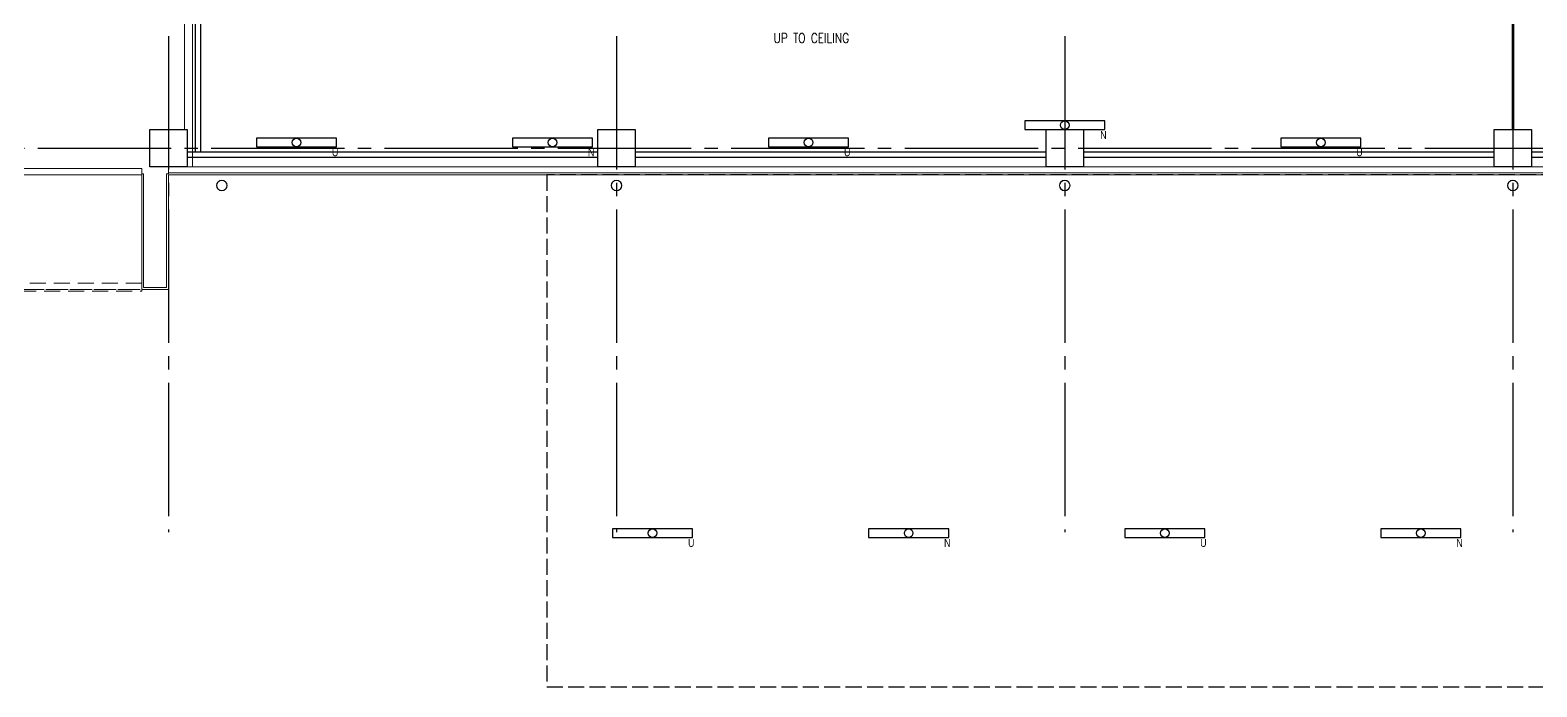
# Model space of a CAD drawing. Extents: x -17313 to 41501, y -1010 to 11880.
# Drawn here: x 1541 to 4365, y -1010 to 221 of the extents above; entities that cross this region are included whole.
import ezdxf
from ezdxf.enums import TextEntityAlignment as Align

# ---------------------------------------------------------------- set-up
doc = ezdxf.new("R2010")
doc.units = 0
doc.header["$LTSCALE"] = 100
for name, pattern in [('X-S-FAB-L10$0$COL-CEN-LIN', [3.25, 2.5, -0.25, 0.25, -0.25]), ('X-S-FAB-L10$0$HIDDEN', [0.4, 0.3, -0.1]), ('X-S-FAB-L10$0$JJP_虛線(退縮線、投影線、地下室範圍、非屬本工程、圖面分區)', [0.45, 0.3, -0.15])]:
    doc.linetypes.add(name, pattern=pattern)
for name, color, linetype in [('0-xref', 8, 'Continuous'), ('188K-SM-03-F10-ARCH-PA-Y2257103$0$K-0-TXT-高度', 53, 'Continuous'), ('188K-SM-03-F10-ARCH-PA-Y2257103$0$K-Divider-7.5', 53, 'Continuous'), ('188K-SM-03-F10-ARCH-PA-Y2257103$0$K-岩棉 2hr 7.5-非抗', 53, 'Continuous'), ('188K-SM-06-F10-ELEC-LIGHT-Y2257103$0$E-LIGHT(W)-N', 253, 'Continuous'), ('188K-SM-06-F10-ELEC-LIGHT-Y2257103$0$E-LIGHT(W)-U XLPE', 253, 'Continuous'), ('X-S-FAB-L10$0$0-DIM-TXT', 8, 'Continuous'), ('X-S-FAB-L10$0$A-OBJE-MEP', 8, 'Continuous'), ('X-S-FAB-L10$0$A-WALL-EX', 8, 'Continuous'), ('X-S-FAB-L10$0$A-WALL-IN', 8, 'Continuous'), ('X-S-FAB-L10$0$BLOCK', 8, 'Continuous'), ('X-S-FAB-L10$0$CCL', 8, 'X-S-FAB-L10$0$COL-CEN-LIN'), ('X-S-FAB-L10$0$COL-S', 8, 'Continuous'), ('X-S-FAB-L10$0$HID', 8, 'X-S-FAB-L10$0$HIDDEN')]:
    doc.layers.add(name, color=color, linetype=linetype)
doc.styles.add('188K-SM-03-F10-ARCH-PA-Y2257103$0$18P2-XFDP10$0$AA-TXT', font='simplex.shx', dxfattribs={"width": 0.8, "bigfont": 'chineset.shx'})
doc.styles.add('188K-SM-06-F10-ELEC-LIGHT-Y2257103$0$Standard', font='arial.ttf')
doc.styles.add('X-S-FAB-L10$0$CHINA', font='simplex.shx', dxfattribs={"width": 0.75, "bigfont": 'chineset.shx'})
doc.styles.add('X-S-FAB-L10$0$Standard', font='', dxfattribs={"width": 0.8})
doc.styles.add('X-S-FAB-L10$0$TG_NOTE_TEXT', font='simplex.shx', dxfattribs={"width": 0.75, "bigfont": 'chineset.shx'})
doc.styles.get('X-S-FAB-L10$0$Standard').set_extended_font_data('Microsoft JhengHei')

# ---------------------------------------------------------------- blocks, each defined once
blk = doc.blocks.new('X-S-FAB-L10$0$FAB2-L05')
at = {"layer": 'X-S-FAB-L10$0$CCL'}
for p, q in [((-24360, 11005), (-24360, 0)), ((-23520, 11005), (-23520, 0)), ((-22680, 11005), (-22680, 0)), ((-21840, 11005), (-21840, 0)), ((-26880, 720), (1210, 720))]:
    blk.add_line(p, q, dxfattribs=at)
at = {"layer": 'X-S-FAB-L10$0$COL-S'}
for points in [[(-24395, 755), (-24325, 755), (-24325, 685), (-24395, 685)], [(-23555, 755), (-23485, 755), (-23485, 685), (-23555, 685)], [(-22715, 755), (-22645, 755), (-22645, 685), (-22715, 685)], [(-21875, 755), (-21805, 755), (-21805, 685), (-21875, 685)]]:
    blk.add_lwpolyline(points, close=True, dxfattribs=at)
blk = doc.blocks.new('X-S-FAB-L10')
at = {"layer": 'X-S-FAB-L10$0$A-OBJE-MEP', "lineweight": 0, "flags": 128}
for points in [[(1909.5, -70, 1), (1890.5, -70, 1)], [(2649.5, -70, 1), (2630.5, -70, 1)], [(3489.5, -70, 1), (3470.5, -70, 1)], [(4329.5, -70, 1), (4310.5, -70, 1)]]:
    blk.add_lwpolyline(points, format="xyb", close=True, dxfattribs=at)
at = {"layer": 'X-S-FAB-L10$0$A-OBJE-MEP', "lineweight": 0}
for centre in [(1900, -70), (2640, -70), (3480, -70), (4320, -70)]:
    blk.add_circle(centre, 10, dxfattribs=at)
at = {"layer": 'X-S-FAB-L10$0$A-WALL-EX', "lineweight": 0}
blk.add_line((6815, -46.5), (1800, -46.5), dxfattribs=at)
at = {"layer": 'X-S-FAB-L10$0$A-WALL-EX', "linetype": 'X-S-FAB-L10$0$JJP_虛線(退縮線、投影線、地下室範圍、非屬本工程、圖面分區)', "lineweight": 0}
blk.add_line((-38, -265), (1750, -265), dxfattribs=at)
at = {"layer": 'X-S-FAB-L10$0$A-WALL-EX', "lineweight": 0, "flags": 128}
for points in [[(1750, -38), (1450, -38)], [(1450, -50), (1750, -50)], [(1750, -50), (1750, -38)], [(1753.5, -48.2), (1750, -48.2)], [(1750, -48.2), (1750, -261.5)], [(1750, -50), (1750, -265)], [(1750, -50), (1750, -265)], [(1750, -50), (1750, -265)], [(1750, -50), (1750, -265)], [(1753.5, -261.5), (1753.5, -48.2)], [(1800, -48.2), (1796.5, -48.2)], [(1796.5, -48.2), (1796.5, -261.5)], [(6815, -35), (1800, -35)], [(1800, -46.5), (1800, -35)], [(1800, -48.2), (1800, -46.5)], [(1800, -265), (1800, -50)], [(1800, -50), (6815, -50)], [(1800, -50), (6815, -50)], [(1800, -50), (6815, -50)], [(1800, -50), (6815, -50)], [(1800, -50), (6815, -50)], [(1800, -50), (6815, -50)], [(1800, -50), (6815, -50)], [(1800, -50), (6815, -50)], [(1750, -265), (1753.5, -265)], [(1796.5, -261.5), (1753.5, -261.5)], [(1753.5, -265), (1796.5, -265)], [(1796.5, -265), (1800, -265)]]:
    blk.add_lwpolyline(points, dxfattribs=at)
at = {"layer": 'X-S-FAB-L10$0$A-WALL-EX', "linetype": 'X-S-FAB-L10$0$JJP_虛線(退縮線、投影線、地下室範圍、非屬本工程、圖面分區)', "lineweight": 0, "flags": 128}
for points in [[(1750, -253), (-38, -253)], [(1750, -253), (-38, -253)], [(1750, -253), (-38, -253)], [(1750, -268), (1750, -253)], [(1750, -265), (1750, -253)], [(1750, -265), (1750, -253)], [(-53, -268), (1750, -268)], [(-50, -265), (1750, -265)], [(-38, -265), (1750, -265)], [(1750, -265), (1750, -265)]]:
    blk.add_lwpolyline(points, dxfattribs=at)
at = {"layer": 'X-S-FAB-L10$0$A-WALL-IN', "lineweight": 0, "flags": 128}
for points in [[(1845, -35), (1845, 2100)], [(1830, 1455), (1830, 35)], [(1835, -35), (1845, -35)]]:
    blk.add_lwpolyline(points, dxfattribs=at)
at = {"layer": 'X-S-FAB-L10$0$COL-S'}
for p, q in [((1765, 35), (1835, 35)), ((1765, -35), (1765, 35)), ((1835, 35), (1835, -35)), ((2605, 35), (2675, 35)), ((2605, -35), (2605, 35)), ((2675, 35), (2675, -35)), ((3445, 35), (3515, 35)), ((3445, -35), (3445, 35)), ((3515, 35), (3515, -35)), ((4285, 35), (4355, 35)), ((4285, -35), (4285, 35)), ((4355, 35), (4355, -35)), ((1835, -35), (1765, -35)), ((2675, -35), (2605, -35)), ((3515, -35), (3445, -35)), ((4355, -35), (4285, -35))]:
    blk.add_line(p, q, dxfattribs=at)
at = {"layer": 'X-S-FAB-L10$0$HID'}
for p, q in [((6803.5, -50), (2509.1, -50)), ((2509.1, -50), (2509.4, -1010)), ((2509.4, -1010), (17209, -1010))]:
    blk.add_line(p, q, dxfattribs=at)
at = {"layer": 'X-S-FAB-L10$0$BLOCK'}
blk.add_blockref('X-S-FAB-L10$0$FAB2-L05', (26160, -720), dxfattribs=at)
at = {"style": 'X-S-FAB-L10$0$TG_NOTE_TEXT', "width": 0.5, "flags": 1}
for p in [(7463.3, 9020), (18268.3, 8649), (11197.8, 4800.2), (16485.8, 4800.2), (25420.3, 2635), (13360, 320, 0), (7463.3, -33.3)]:
    blk.add_attdef('WH', text='', height=20, dxfattribs=at).set_placement(p, align=Align.BOTTOM_LEFT)
at = {"width": 0.5}
for style, p in [('X-S-FAB-L10$0$TG_NOTE_TEXT', (7585, 9020)), ('X-S-FAB-L10$0$TG_NOTE_TEXT', (18390, 8649)), ('X-S-FAB-L10$0$TG_NOTE_TEXT', (11117.5, 4813.5)), ('X-S-FAB-L10$0$TG_NOTE_TEXT', (16607.5, 4813.5)), ('X-S-FAB-L10$0$TG_NOTE_TEXT', (25350, 2635)), ('X-S-FAB-L10$0$Standard', (13129.4, 325, 0)), ('X-S-FAB-L10$0$TG_NOTE_TEXT', (7585, -20))]:
    blk.add_attdef('DESC', text='', height=10, dxfattribs=dict(at, style=style)).set_placement(p, align=Align.BOTTOM_LEFT)
for tag, style, p in [('TYPE', 'X-S-FAB-L10$0$TG_NOTE_TEXT', (7619.3, 9020)), ('NO', 'X-S-FAB-L10$0$TG_NOTE_TEXT', (7650.1, 9020)), ('TYPE', 'X-S-FAB-L10$0$TG_NOTE_TEXT', (18424.2, 8649)), ('NO', 'X-S-FAB-L10$0$TG_NOTE_TEXT', (18455, 8649)), ('NO', 'X-S-FAB-L10$0$TG_NOTE_TEXT', (11088.6, 4813.5)), ('TYPE', 'X-S-FAB-L10$0$TG_NOTE_TEXT', (11151.8, 4813.5)), ('TYPE', 'X-S-FAB-L10$0$TG_NOTE_TEXT', (16641.8, 4813.5)), ('NO', 'X-S-FAB-L10$0$TG_NOTE_TEXT', (16672.6, 4813.5)), ('NO', 'X-S-FAB-L10$0$TG_NOTE_TEXT', (25313, 2635)), ('TYPE', 'X-S-FAB-L10$0$TG_NOTE_TEXT', (25350, 2635)), ('NO', 'X-S-FAB-L10$0$Standard', (13100, 320, 0)), ('TYPE', 'X-S-FAB-L10$0$Standard', (13129.4, 320, 0)), ('TYPE', 'X-S-FAB-L10$0$TG_NOTE_TEXT', (7619.3, -20)), ('NO', 'X-S-FAB-L10$0$TG_NOTE_TEXT', (7650.1, -20))]:
    blk.add_attdef(tag, text='', height=10, dxfattribs=dict(at, style=style)).set_placement(p, align=Align.BOTTOM_RIGHT)
at = {"style": 'X-S-FAB-L10$0$TG_NOTE_TEXT', "width": 0.5, "flags": 1}
for rotation, p in [(180, (43, 7480)), (180, (943, 7480)), (90, (24310, 3717.8)), (270, (17080, 1711.7))]:
    blk.add_attdef('WH', text='', height=20, rotation=rotation, dxfattribs=at).set_placement(p, align=Align.BOTTOM_LEFT)
at = {"width": 0.5}
for rotation, style, p in [(180, 'X-S-FAB-L10$0$Standard', (317.6, 7480)), (180, 'X-S-FAB-L10$0$Standard', (1217.6, 7480)), (90, 'X-S-FAB-L10$0$TG_NOTE_TEXT', (24310, 3647.5)), (270, 'X-S-FAB-L10$0$TG_NOTE_TEXT', (17080, 1605))]:
    blk.add_attdef('DESC', text='', height=10, rotation=rotation, dxfattribs=dict(at, style=style)).set_placement(p, align=Align.BOTTOM_LEFT)
for tag, rotation, style, p in [('TYPE', 180, 'X-S-FAB-L10$0$Standard', (317.6, 7480)), ('NO', 180, 'X-S-FAB-L10$0$Standard', (347, 7480)), ('TYPE', 180, 'X-S-FAB-L10$0$Standard', (1217.6, 7480)), ('NO', 180, 'X-S-FAB-L10$0$Standard', (1247, 7480)), ('TYPE', 90, 'X-S-FAB-L10$0$TG_NOTE_TEXT', (24310, 3647.5)), ('NO', 90, 'X-S-FAB-L10$0$TG_NOTE_TEXT', (24310, 3610.5)), ('TYPE', 270, 'X-S-FAB-L10$0$TG_NOTE_TEXT', (17080, 1605)), ('NO', 270, 'X-S-FAB-L10$0$TG_NOTE_TEXT', (17080, 1573))]:
    blk.add_attdef(tag, text='', height=10, rotation=rotation, dxfattribs=dict(at, style=style)).set_placement(p, align=Align.BOTTOM_RIGHT)
at = {"layer": 'X-S-FAB-L10$0$0-DIM-TXT', "style": 'X-S-FAB-L10$0$CHINA', "width": 0.75}
for p in [(667.4, 7855.1, -2689.4), (22627.4, 6728.8), (25644.7, 6728.8), (24778.8, 5569.1), (1118.3, 4980), (417.8, 4594.6), (23874.8, 4355), (22927.4, 4330.1), (23749.9, 3901.4), (417.8, 3765.2), (1118.3, 3730), (417.8, 3115.8), (536.9, 2227.8), (16909, 1782.7), (888.4, 880.5), (16977.4, 750), (18878.8, 750), (25641.2, 553.2), (21364, 526.9)]:
    blk.add_attdef('HIG', text='', height=80, dxfattribs=at).set_placement(p, align=Align.MIDDLE_LEFT)
blk = doc.blocks.new('*U262')
at = {"ltscale": 600}
blk.add_lwpolyline([(-75, -8.1), (75, -8.1), (75, 8.1), (-75, 8.1)], close=True, dxfattribs=at)
blk.add_circle((0, 0), 8.1, dxfattribs=at)
at = {"style": '188K-SM-06-F10-ELEC-LIGHT-Y2257103$0$Standard', "width": 0.8}
blk.add_text('U', height=15, rotation=360, dxfattribs=at).set_placement((78.5, -18.1), align=Align.MIDDLE_RIGHT)
blk = doc.blocks.new('*U261')
at = {"ltscale": 600}
blk.add_lwpolyline([(75, 8.1), (-75, 8.1), (-75, -8.1), (75, -8.1)], close=True, dxfattribs=at)
blk.add_circle((0, 0), 8.1, dxfattribs=at)
at = {"style": '188K-SM-06-F10-ELEC-LIGHT-Y2257103$0$Standard', "width": 0.8}
blk.add_text('N', height=15, rotation=360, dxfattribs=at).set_placement((78.5, -18.1), align=Align.MIDDLE_RIGHT)
blk = doc.blocks.new('188K-SM-06-F10-ELEC-LIGHT-Y2257103')
at = {"layer": '188K-SM-06-F10-ELEC-LIGHT-Y2257103$0$E-LIGHT(W)-N'}
for p in [(3480, 43.1), (2520, 10.6, 0), (3187.5, -721.9, 0), (4147.5, -721.9, 0)]:
    blk.add_blockref('*U261', p, dxfattribs=at)
at = {"layer": '188K-SM-06-F10-ELEC-LIGHT-Y2257103$0$E-LIGHT(W)-U XLPE'}
for p in [(2040, 10.6, 0), (3000, 10.6, 0), (3960, 10.6, 0), (2707.5, -721.9, 0), (3667.5, -721.9, 0)]:
    blk.add_blockref('*U262', p, dxfattribs=at)
blk = doc.blocks.new('188K-SM-03-F10-ARCH-PA-Y2257103')
at = {"layer": '188K-SM-03-F10-ARCH-PA-Y2257103$0$K-Divider-7.5', "const_width": 5, "elevation": 0}
blk.add_lwpolyline([(4320, 310), (4320, 35)], dxfattribs=at)
at = {"layer": '188K-SM-03-F10-ARCH-PA-Y2257103$0$K-岩棉 2hr 7.5-非抗'}
for p, q in [((1850, 310), (1850, -7.5, 0)), ((1860, 310, 0), (1860, -7.5, 0)), ((2605, -7.5, 0), (1835, -7.5, 0)), ((2605, -17.5, 0), (1835, -17.5, 0)), ((3445, -7.5, 0), (2675, -7.5, 0)), ((3445, -17.5, 0), (2675, -17.5, 0)), ((4285, -7.5, 0), (3515, -7.5, 0)), ((4285, -17.5, 0), (3515, -17.5, 0)), ((5125, -7.5, 0), (4355, -7.5, 0)), ((5125, -17.5, 0), (4355, -17.5, 0))]:
    blk.add_line(p, q, dxfattribs=at)
at = {"layer": '188K-SM-03-F10-ARCH-PA-Y2257103$0$K-0-TXT-高度', "style": '188K-SM-03-F10-ARCH-PA-Y2257103$0$18P2-XFDP10$0$AA-TXT', "width": 0.8}
blk.add_text('UP TO CEILING', height=18, rotation=360, dxfattribs=at).set_placement((3005, 206.5, 0), align=Align.MIDDLE)

msp = doc.modelspace()

# ---------------------------------------------------------------- block references
at = {"layer": '0-xref'}
for name in ['X-S-FAB-L10', '188K-SM-06-F10-ELEC-LIGHT-Y2257103', '188K-SM-03-F10-ARCH-PA-Y2257103']:
    msp.add_blockref(name, (0, 0), dxfattribs=at)

doc.saveas('drawing.dxf')
